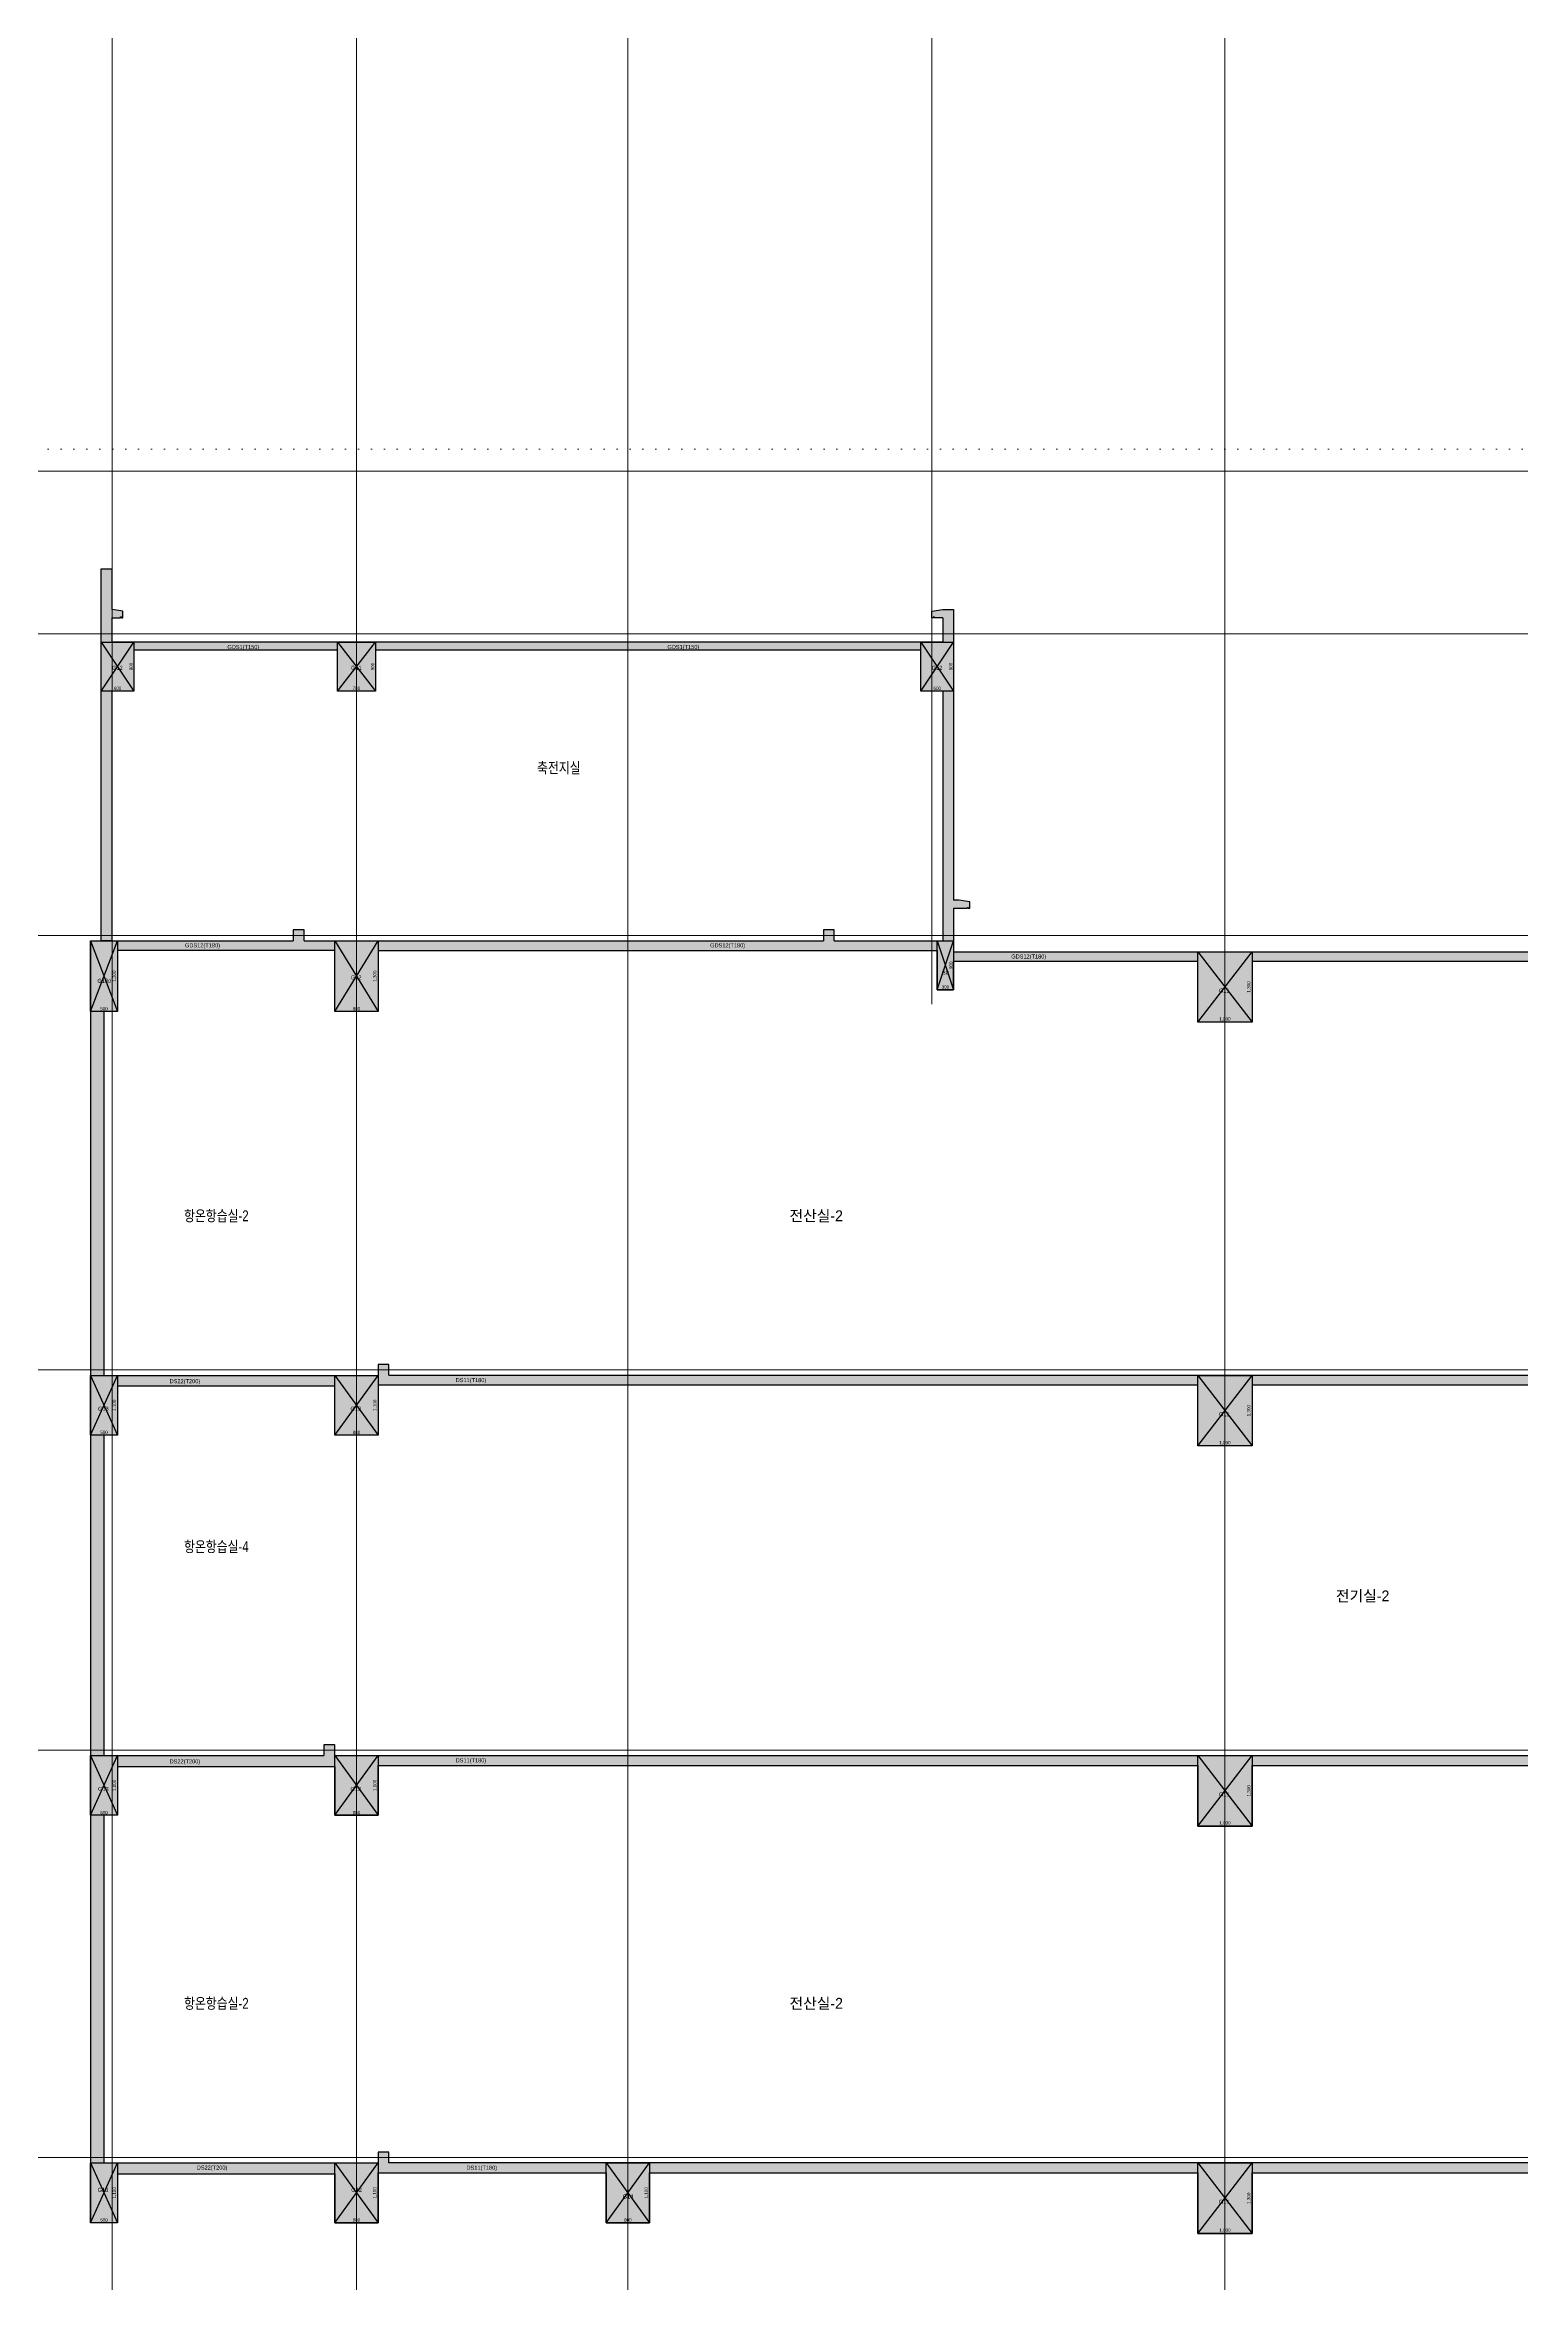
# Model space of a CAD drawing. Header units: millimetres. Extents: x 0 to 841000, y -4805 to 148500.
# Drawn here: x 537397 to 564597, y 50364 to 91577 of the extents above; entities that cross this region are included whole.
import ezdxf
from ezdxf.enums import TextEntityAlignment as Align

# ---------------------------------------------------------------- set-up
doc = ezdxf.new("R2010")
doc.units = ezdxf.units.MM
doc.header["$LTSCALE"] = 250
doc.linetypes.add('DOT', pattern=[6.35, 0, -6.35])
doc.layers.get('Defpoints').update_dxf_attribs({"color": 151})
doc.layers.add('A-CON', color=2, linetype='Continuous')
doc.layers.add('구조SOLID', color=253, linetype='Continuous')
doc.layers.add('AS-HIDLINE', color=205, linetype='Continuous', plot=False)
doc.layers.add('NO-TEXT', color=150, linetype='Continuous', plot=False)
doc.layers.add('CEN', color=1, linetype='Continuous', lineweight=9)
doc.styles.add('Gdim', font='Dotum.ttf')
doc.dimstyles.new('G-Xdim', dxfattribs={"dimscale": 30, "dimtxt": 2, "dimasz": 1, "dimexe": 1.2, "dimexo": 1.2, "dimgap": 0, "dimtad": 1, "dimdec": 1, "dimdsep": 46, "dimlunit": 6, "dimtxsty": 'Gdim', "dimcen": 1, "dimse1": 1, "dimse2": 1, "dimsd1": 1, "dimsd2": 1, "dimclrd": 1, "dimclre": 1, "dimclrt": 256, "dimadec": 0, "dimazin": 0, "dimtfac": 1, "dimtdec": 1, "dimtix": 1, "dimtmove": 2, "dimatfit": 1, "dimfxl": 2, "dimtolj": 1, "dimlwd": -1, "dimlwe": -1, "dimarcsym": 0})

# ---------------------------------------------------------------- blocks, each defined once
blk = doc.blocks.new('*D184')
at = {"layer": 'Defpoints', "color": 0, "linetype": 'Continuous', "transparency": 16777216}
for p in [(-500, -1100), (300, -1080), (300, -1100)]:
    blk.add_point(p, dxfattribs=at)
at = {"layer": 'AS-HIDLINE', "linetype": 'Continuous', "transparency": 16777216, "insert": (-100, -1050), "char_height": 60, "attachment_point": 5, "style": 'Gdim'}
blk.add_mtext('\\A1;800', dxfattribs=at)
blk = doc.blocks.new('*D185')
at = {"layer": 'Defpoints', "color": 0, "linetype": 'Continuous', "transparency": 16777216}
for p in [(300, 0), (280, 0), (300, -1100)]:
    blk.add_point(p, dxfattribs=at)
at = {"layer": 'AS-HIDLINE', "linetype": 'Continuous', "transparency": 16777216, "insert": (244, -550), "char_height": 60, "attachment_point": 5, "rotation": 90, "style": 'Gdim'}
blk.add_mtext('\\A1;1,100', dxfattribs=at)
blk = doc.blocks.new('*D226')
at = {"layer": 'Defpoints', "color": 0, "linetype": 'Continuous', "transparency": 16777216}
for p in [(-700, -1300), (300, -1280), (300, -1300)]:
    blk.add_point(p, dxfattribs=at)
at = {"layer": 'AS-HIDLINE', "linetype": 'Continuous', "transparency": 16777216, "insert": (-200, -1244), "char_height": 60, "attachment_point": 5, "style": 'Gdim'}
blk.add_mtext('\\A1;1,000', dxfattribs=at)
blk = doc.blocks.new('*D227')
at = {"layer": 'Defpoints', "color": 0, "linetype": 'Continuous', "transparency": 16777216}
for p in [(300, 0), (280, 0), (300, -1300)]:
    blk.add_point(p, dxfattribs=at)
at = {"layer": 'AS-HIDLINE', "linetype": 'Continuous', "transparency": 16777216, "insert": (244, -650), "char_height": 60, "attachment_point": 5, "rotation": 90, "style": 'Gdim'}
blk.add_mtext('\\A1;1,300', dxfattribs=at)
blk = doc.blocks.new('*D240')
at = {"layer": 'Defpoints', "color": 0, "linetype": 'Continuous', "transparency": 16777216}
for p in [(-500, -1100), (0, -1080), (0, -1100)]:
    blk.add_point(p, dxfattribs=at)
at = {"layer": 'AS-HIDLINE', "linetype": 'Continuous', "transparency": 16777216, "insert": (-250, -1050), "char_height": 60, "attachment_point": 5, "style": 'Gdim'}
blk.add_mtext('\\A1;500', dxfattribs=at)
blk = doc.blocks.new('*D241')
at = {"layer": 'Defpoints', "color": 0, "linetype": 'Continuous', "transparency": 16777216}
for p in [(0, 0), (-20, 0), (0, -1100)]:
    blk.add_point(p, dxfattribs=at)
at = {"layer": 'AS-HIDLINE', "linetype": 'Continuous', "transparency": 16777216, "insert": (-56, -550), "char_height": 60, "attachment_point": 5, "rotation": 90, "style": 'Gdim'}
blk.add_mtext('\\A1;1,100', dxfattribs=at)
blk = doc.blocks.new('*D224')
at = {"layer": 'Defpoints', "color": 0, "linetype": 'Continuous', "transparency": 16777216}
for p in [(-500, -1300), (300, -1280), (300, -1300)]:
    blk.add_point(p, dxfattribs=at)
at = {"layer": 'AS-HIDLINE', "linetype": 'Continuous', "transparency": 16777216, "insert": (-100, -1250), "char_height": 60, "attachment_point": 5, "style": 'Gdim'}
blk.add_mtext('\\A1;800', dxfattribs=at)
blk = doc.blocks.new('*D225')
at = {"layer": 'Defpoints', "color": 0, "linetype": 'Continuous', "transparency": 16777216}
for p in [(300, 0), (280, 0), (300, -1300)]:
    blk.add_point(p, dxfattribs=at)
at = {"layer": 'AS-HIDLINE', "linetype": 'Continuous', "transparency": 16777216, "insert": (244, -650), "char_height": 60, "attachment_point": 5, "rotation": 90, "style": 'Gdim'}
blk.add_mtext('\\A1;1,300', dxfattribs=at)
blk = doc.blocks.new('*D286')
at = {"layer": 'Defpoints', "color": 0, "linetype": 'Continuous', "transparency": 16777216}
for p in [(-500, -1300), (0, -1280), (0, -1300)]:
    blk.add_point(p, dxfattribs=at)
at = {"layer": 'AS-HIDLINE', "linetype": 'Continuous', "transparency": 16777216, "insert": (-250, -1250), "char_height": 60, "attachment_point": 5, "style": 'Gdim'}
blk.add_mtext('\\A1;500', dxfattribs=at)
blk = doc.blocks.new('*D287')
at = {"layer": 'Defpoints', "color": 0, "linetype": 'Continuous', "transparency": 16777216}
for p in [(0, 0), (-20, 0), (0, -1300)]:
    blk.add_point(p, dxfattribs=at)
at = {"layer": 'AS-HIDLINE', "linetype": 'Continuous', "transparency": 16777216, "insert": (-56, -650), "char_height": 60, "attachment_point": 5, "rotation": 90, "style": 'Gdim'}
blk.add_mtext('\\A1;1,300', dxfattribs=at)
blk = doc.blocks.new('*D268')
at = {"layer": 'Defpoints', "color": 0, "linetype": 'Continuous', "transparency": 16777216}
for p in [(0, -900), (300, -880), (300, -900)]:
    blk.add_point(p, dxfattribs=at)
at = {"layer": 'AS-HIDLINE', "linetype": 'Continuous', "transparency": 16777216, "insert": (150, -850), "char_height": 60, "attachment_point": 5, "style": 'Gdim'}
blk.add_mtext('\\A1;300', dxfattribs=at)
blk = doc.blocks.new('*D269')
at = {"layer": 'Defpoints', "color": 0, "linetype": 'Continuous', "transparency": 16777216}
for p in [(300, 0), (280, 0), (300, -900)]:
    blk.add_point(p, dxfattribs=at)
at = {"layer": 'AS-HIDLINE', "linetype": 'Continuous', "transparency": 16777216, "insert": (250, -450), "char_height": 60, "attachment_point": 5, "rotation": 90, "style": 'Gdim'}
blk.add_mtext('\\A1;900', dxfattribs=at)
blk = doc.blocks.new('*D270')
at = {"layer": 'Defpoints', "color": 0, "linetype": 'Continuous', "transparency": 16777216}
for p in [(-500, -900), (100, -880), (100, -900)]:
    blk.add_point(p, dxfattribs=at)
at = {"layer": 'AS-HIDLINE', "linetype": 'Continuous', "transparency": 16777216, "insert": (-200, -850), "char_height": 60, "attachment_point": 5, "style": 'Gdim'}
blk.add_mtext('\\A1;600', dxfattribs=at)
blk = doc.blocks.new('*D271')
at = {"layer": 'Defpoints', "color": 0, "linetype": 'Continuous', "transparency": 16777216}
for p in [(100, 0), (80, 0), (100, -900)]:
    blk.add_point(p, dxfattribs=at)
at = {"layer": 'AS-HIDLINE', "linetype": 'Continuous', "transparency": 16777216, "insert": (50, -450), "char_height": 60, "attachment_point": 5, "rotation": 90, "style": 'Gdim'}
blk.add_mtext('\\A1;900', dxfattribs=at)
blk = doc.blocks.new('*D272')
at = {"layer": 'Defpoints', "color": 0, "linetype": 'Continuous', "transparency": 16777216}
for p in [(-700, -900), (0, -880), (0, -900)]:
    blk.add_point(p, dxfattribs=at)
at = {"layer": 'AS-HIDLINE', "linetype": 'Continuous', "transparency": 16777216, "insert": (-350, -850), "char_height": 60, "attachment_point": 5, "style": 'Gdim'}
blk.add_mtext('\\A1;700', dxfattribs=at)
blk = doc.blocks.new('*D273')
at = {"layer": 'Defpoints', "color": 0, "linetype": 'Continuous', "transparency": 16777216}
for p in [(0, 0), (-20, 0), (0, -900)]:
    blk.add_point(p, dxfattribs=at)
at = {"layer": 'AS-HIDLINE', "linetype": 'Continuous', "transparency": 16777216, "insert": (-50, -450), "char_height": 60, "attachment_point": 5, "rotation": 90, "style": 'Gdim'}
blk.add_mtext('\\A1;900', dxfattribs=at)
blk = doc.blocks.new('*U90')
at = {"layer": 'AS-HIDLINE', "linetype": 'Continuous'}
for p, q in [((-500, -1100), (300, 0)), ((-500, 0), (300, -1100))]:
    blk.add_line(p, q, dxfattribs=at)
blk.add_lwpolyline([(-500, -1100), (-500, 0), (300, 0), (300, -1100)], close=True, dxfattribs=at)
dim = blk.add_linear_dim(base=(280.13, 0), p1=(300, -1100), p2=(300, 0), angle=90, dimstyle='G-Xdim', override={"dimtxsty": 'Gdim'}, dxfattribs=at)
dim.commit()
dim.dimension.update_dxf_attribs({"geometry": '*D185', "text_midpoint": (244.31, -550)})
dim = blk.add_linear_dim(base=(300, -1080.06), p1=(-500, -1100), p2=(300, -1100), dimstyle='G-Xdim', override={"dimtxsty": 'Gdim'}, dxfattribs=at)
dim.commit()
dim.dimension.update_dxf_attribs({"geometry": '*D184', "text_midpoint": (-100, -1050.02)})
blk = doc.blocks.new('*U111')
at = {"layer": 'AS-HIDLINE', "linetype": 'Continuous'}
for p, q in [((-700, -1300), (300, 0)), ((-700, 0), (300, -1300))]:
    blk.add_line(p, q, dxfattribs=at)
blk.add_lwpolyline([(-700, -1300), (-700, 0), (300, 0), (300, -1300)], close=True, dxfattribs=at)
dim = blk.add_linear_dim(base=(280.13, 0), p1=(300, -1300), p2=(300, 0), angle=90, dimstyle='G-Xdim', override={"dimtxsty": 'Gdim'}, dxfattribs=at)
dim.commit()
dim.dimension.update_dxf_attribs({"geometry": '*D227', "text_midpoint": (244.31, -650)})
dim = blk.add_linear_dim(base=(300, -1280.06), p1=(-700, -1300), p2=(300, -1300), dimstyle='G-Xdim', override={"dimtxsty": 'Gdim'}, dxfattribs=at)
dim.commit()
dim.dimension.update_dxf_attribs({"geometry": '*D226', "text_midpoint": (-200, -1244.24)})
blk = doc.blocks.new('*U118')
at = {"layer": 'AS-HIDLINE', "linetype": 'Continuous'}
for p, q in [((-500, -1100), (0, 0)), ((-500, 0), (0, -1100))]:
    blk.add_line(p, q, dxfattribs=at)
blk.add_lwpolyline([(-500, -1100), (-500, 0), (0, 0), (0, -1100)], close=True, dxfattribs=at)
dim = blk.add_linear_dim(base=(-19.87, 0), p1=(0, -1100), p2=(0, 0), angle=90, dimstyle='G-Xdim', override={"dimtxsty": 'Gdim'}, dxfattribs=at)
dim.commit()
dim.dimension.update_dxf_attribs({"geometry": '*D241', "text_midpoint": (-55.69, -550)})
dim = blk.add_linear_dim(base=(0, -1080.06), p1=(-500, -1100), p2=(0, -1100), dimstyle='G-Xdim', override={"dimtxsty": 'Gdim'}, dxfattribs=at)
dim.commit()
dim.dimension.update_dxf_attribs({"geometry": '*D240', "text_midpoint": (-250, -1050.02)})
blk = doc.blocks.new('*U110')
at = {"layer": 'AS-HIDLINE', "linetype": 'Continuous'}
for p, q in [((-500, -1300), (300, 0)), ((-500, 0), (300, -1300))]:
    blk.add_line(p, q, dxfattribs=at)
blk.add_lwpolyline([(-500, -1300), (-500, 0), (300, 0), (300, -1300)], close=True, dxfattribs=at)
dim = blk.add_linear_dim(base=(280.13, 0), p1=(300, -1300), p2=(300, 0), angle=90, dimstyle='G-Xdim', override={"dimtxsty": 'Gdim'}, dxfattribs=at)
dim.commit()
dim.dimension.update_dxf_attribs({"geometry": '*D225', "text_midpoint": (244.31, -650)})
dim = blk.add_linear_dim(base=(300, -1280.06), p1=(-500, -1300), p2=(300, -1300), dimstyle='G-Xdim', override={"dimtxsty": 'Gdim'}, dxfattribs=at)
dim.commit()
dim.dimension.update_dxf_attribs({"geometry": '*D224', "text_midpoint": (-100, -1250.02)})
blk = doc.blocks.new('*U141')
at = {"layer": 'AS-HIDLINE', "linetype": 'Continuous'}
for p, q in [((-500, -1300), (0, 0)), ((-500, 0), (0, -1300))]:
    blk.add_line(p, q, dxfattribs=at)
blk.add_lwpolyline([(-500, -1300), (-500, 0), (0, 0), (0, -1300)], close=True, dxfattribs=at)
dim = blk.add_linear_dim(base=(-19.87, 0), p1=(0, -1300), p2=(0, 0), angle=90, dimstyle='G-Xdim', override={"dimtxsty": 'Gdim'}, dxfattribs=at)
dim.commit()
dim.dimension.update_dxf_attribs({"geometry": '*D287', "text_midpoint": (-55.69, -650)})
dim = blk.add_linear_dim(base=(0, -1280.06), p1=(-500, -1300), p2=(0, -1300), dimstyle='G-Xdim', override={"dimtxsty": 'Gdim'}, dxfattribs=at)
dim.commit()
dim.dimension.update_dxf_attribs({"geometry": '*D286', "text_midpoint": (-250, -1250.02)})
blk = doc.blocks.new('*U132')
at = {"layer": 'AS-HIDLINE', "linetype": 'Continuous'}
for p, q in [((0, -900), (300, 0)), ((0, 0), (300, -900))]:
    blk.add_line(p, q, dxfattribs=at)
blk.add_lwpolyline([(0, -900), (0, 0), (300, 0), (300, -900)], close=True, dxfattribs=at)
dim = blk.add_linear_dim(base=(280.13, 0), p1=(300, -900), p2=(300, 0), angle=90, dimstyle='G-Xdim', override={"dimtxsty": 'Gdim'}, dxfattribs=at)
dim.commit()
dim.dimension.update_dxf_attribs({"geometry": '*D269', "text_midpoint": (250.09, -450)})
dim = blk.add_linear_dim(base=(300, -880.06), p1=(0, -900), p2=(300, -900), dimstyle='G-Xdim', override={"dimtxsty": 'Gdim'}, dxfattribs=at)
dim.commit()
dim.dimension.update_dxf_attribs({"geometry": '*D268', "text_midpoint": (150, -850.02)})
blk = doc.blocks.new('*U133')
at = {"layer": 'AS-HIDLINE', "linetype": 'Continuous'}
for p, q in [((-500, -900), (100, 0)), ((-500, 0), (100, -900))]:
    blk.add_line(p, q, dxfattribs=at)
blk.add_lwpolyline([(-500, -900), (-500, 0), (100, 0), (100, -900)], close=True, dxfattribs=at)
dim = blk.add_linear_dim(base=(80.13, 0), p1=(100, -900), p2=(100, 0), angle=90, dimstyle='G-Xdim', override={"dimtxsty": 'Gdim'}, dxfattribs=at)
dim.commit()
dim.dimension.update_dxf_attribs({"geometry": '*D271', "text_midpoint": (50.09, -450)})
dim = blk.add_linear_dim(base=(100, -880.06), p1=(-500, -900), p2=(100, -900), dimstyle='G-Xdim', override={"dimtxsty": 'Gdim'}, dxfattribs=at)
dim.commit()
dim.dimension.update_dxf_attribs({"geometry": '*D270', "text_midpoint": (-200, -850.02)})
blk = doc.blocks.new('*U134')
at = {"layer": 'AS-HIDLINE', "linetype": 'Continuous'}
for p, q in [((-700, -900), (0, 0)), ((-700, 0), (0, -900))]:
    blk.add_line(p, q, dxfattribs=at)
blk.add_lwpolyline([(-700, -900), (-700, 0), (0, 0), (0, -900)], close=True, dxfattribs=at)
dim = blk.add_linear_dim(base=(-19.87, 0), p1=(0, -900), p2=(0, 0), angle=90, dimstyle='G-Xdim', override={"dimtxsty": 'Gdim'}, dxfattribs=at)
dim.commit()
dim.dimension.update_dxf_attribs({"geometry": '*D273', "text_midpoint": (-49.91, -450)})
dim = blk.add_linear_dim(base=(0, -880.06), p1=(-700, -900), p2=(0, -900), dimstyle='G-Xdim', override={"dimtxsty": 'Gdim'}, dxfattribs=at)
dim.commit()
dim.dimension.update_dxf_attribs({"geometry": '*D272', "text_midpoint": (-350, -850.02)})

msp = doc.modelspace()

# ---------------------------------------------------------------- hatches: boundary and pattern name
at = {"layer": '구조SOLID', "transparency": 33554687}
h = msp.add_hatch(color=256, dxfattribs=at)
h.dxf.hatch_style = 1
h.paths.add_polyline_path([(543488.209, 80428.931), (553538.211, 80428.931), (553538.211, 79678.931), (553938.211, 79678.931), (553938.211, 75078.931), (554138.211, 75078.931), (554138.211, 75678.931), (554393.211, 75678.931), (554393.211, 75693.931), (554408.211, 75693.931), (554408.211, 75678.931), (554438.211, 75678.931), (554438.211, 75798.931), (554238.211, 75828.931), (554138.211, 75828.931), (554138.211, 81178.928), (553938.211, 81178.928), (553738.211, 81148.928), (553738.211, 81028.928), (553768.211, 81028.928), (553768.211, 81043.928), (553783.211, 81043.928), (553783.211, 81028.928), (553938.211, 81028.928), (553938.211, 80578.931), (538638.209, 80578.931), (538638.209, 81028.928), (538793.209, 81028.928), (538793.209, 81043.928), (538808.209, 81043.928), (538808.209, 81028.928), (538838.209, 81028.928), (538838.209, 81148.928), (538638.209, 81178.928), (538638.209, 81928.928), (538438.209, 81928.928), (538438.209, 75078.931), (538638.209, 75078.931), (538638.209, 79678.931), (539038.209, 79678.931), (539038.209, 80428.931), (542788.209, 80428.931), (542788.209, 79678.931), (543488.209, 79678.931)])
h = msp.add_hatch(color=256, dxfattribs=at)
h.dxf.hatch_style = 1
h.paths.add_polyline_path([(580038.209, 74878.931), (579838.209, 74878.931), (554138.211, 74878.931), (554138.211, 75078.931), (553938.211, 75078.931), (551940.709, 75078.931), (551940.709, 75278.931), (551740.709, 75278.931), (551740.709, 75078.931), (542173.209, 75078.931), (542173.209, 75278.931), (541973.209, 75278.931), (541973.209, 75078.931), (538638.209, 75078.931), (538438.209, 75078.931), (538238.209, 75078.931), (538238.209, 51478.931), (538738.209, 51478.931), (538738.209, 52378.931), (542738.209, 52378.931), (542738.209, 51478.931), (543538.209, 51478.931), (543538.209, 52398.931), (547738.211, 52398.931), (547738.211, 51478.931), (548538.211, 51478.931), (548538.211, 52398.931), (558638.209, 52398.931), (558638.209, 51278.931), (559638.209, 51278.931), (559638.209, 52398.931), (569738.209, 52398.931), (569738.209, 51478.931), (570538.209, 51478.931), (570538.209, 52398.931), (574738.209, 52398.931), (574738.209, 51478.931), (575538.209, 51478.931), (575538.209, 52378.931), (579538.209, 52378.931), (579538.209, 51278.931), (579788.209, 51278.931), (579788.209, 50498.931), (580038.209, 50498.931)])
h.paths.add_polyline_path([(559638.209, 66898.931), (574738.209, 66898.931), (574738.209, 65978.931), (575538.209, 65978.931), (575538.209, 66878.931), (579538.209, 66878.931), (579538.209, 65978.931), (579788.209, 65978.931), (579788.209, 60078.931), (575738.209, 60078.931), (575738.209, 60278.931), (575538.209, 60278.931), (575538.209, 60078.931), (542738.209, 60078.931), (542738.209, 60278.931), (542538.209, 60278.931), (542538.209, 60078.931), (538488.209, 60078.931), (538488.209, 65978.931), (538738.209, 65978.931), (538738.209, 66878.931), (542738.209, 66878.931), (542738.209, 65978.931), (543538.209, 65978.931), (543538.209, 66898.931), (558638.209, 66898.931), (558638.209, 65778.931), (559638.209, 65778.931)], flags=16)
h.paths.add_polyline_path([(543738.209, 67078.931), (543738.209, 67278.931), (543538.209, 67278.931), (543538.209, 67078.931), (538488.209, 67078.931), (538488.209, 73778.931), (538738.209, 73778.931), (538738.209, 74898.931), (542738.209, 74898.931), (542738.209, 73778.931), (543538.209, 73778.931), (543538.209, 74898.931), (553838.211, 74898.931), (553838.211, 74178.931), (554138.211, 74178.931), (554138.211, 74698.931), (558638.209, 74698.931), (558638.209, 73578.931), (559638.209, 73578.931), (559638.209, 74698.931), (574738.209, 74698.931), (574738.209, 73578.931), (575538.209, 73578.931), (575538.209, 74698.931), (579538.209, 74698.931), (579538.209, 73778.931), (579788.209, 73778.931), (579788.209, 67078.931), (574738.209, 67078.931), (574738.209, 67278.931), (574538.209, 67278.931), (574538.209, 67078.931)], flags=16)
h.paths.add_polyline_path([(559638.209, 59898.931), (574738.209, 59898.931), (574738.209, 58978.931), (575538.209, 58978.931), (575538.209, 59878.931), (579538.209, 59878.931), (579538.209, 58978.931), (579788.209, 58978.931), (579788.209, 52578.931), (574738.209, 52578.931), (574738.209, 52778.931), (574538.209, 52778.931), (574538.209, 52578.931), (543738.209, 52578.931), (543738.209, 52778.931), (543538.209, 52778.931), (543538.209, 52578.931), (538488.209, 52578.931), (538488.209, 58978.931), (538738.209, 58978.931), (538738.209, 59878.931), (542738.209, 59878.931), (542738.209, 58978.931), (543538.209, 58978.931), (543538.209, 59898.931), (558638.209, 59898.931), (558638.209, 58778.931), (559638.209, 58778.931)], flags=16)

# ---------------------------------------------------------------- linework, layer by layer
at = {"layer": 'A-CON'}
for p, q in [((538438.209, 75078.931, 0), (538438.209, 81928.928, 0)), ((538438.209, 81928.928, 0), (538638.209, 81928.928, 0)), ((538638.209, 81178.928), (538638.209, 81928.928, 0)), ((538838.209, 81148.928, 0), (538638.209, 81178.928, 0)), ((538638.209, 80578.931), (538638.209, 81028.928)), ((538638.209, 81028.928, 0), (538793.209, 81028.928, 0)), ((538793.209, 81028.928, 0), (538793.209, 81043.928, 0)), ((538793.209, 81043.928, 0), (538808.209, 81043.928, 0)), ((538808.209, 81043.928, 0), (538808.209, 81028.928, 0)), ((538808.209, 81028.928, 0), (538838.209, 81028.928, 0)), ((538838.209, 81028.928, 0), (538838.209, 81148.928, 0)), ((553738.211, 81148.928, 0), (553938.211, 81178.928, 0)), ((553738.211, 81028.928, 0), (553738.211, 81148.928, 0)), ((553768.211, 81028.928, 0), (553738.211, 81028.928, 0)), ((553783.211, 81043.928, 0), (553768.211, 81043.928, 0)), ((553768.211, 81043.928, 0), (553768.211, 81028.928, 0)), ((553783.211, 81028.928, 0), (553783.211, 81043.928, 0)), ((553938.211, 81028.928, 0), (553783.211, 81028.928, 0)), ((553938.211, 81178.928, 0), (554138.211, 81178.928, 0)), ((553938.211, 81028.928, 0), (553938.211, 80578.931)), ((554138.211, 81178.928, 0), (554138.211, 75828.931)), ((553938.211, 80578.931), (538638.209, 80578.931)), ((542788.209, 80428.931), (539038.209, 80428.931)), ((539038.209, 80428.931), (539038.209, 79678.931)), ((542788.209, 79678.931), (542788.209, 80428.931)), ((553538.211, 80428.931), (543488.209, 80428.931)), ((543488.209, 80428.931), (543488.209, 79678.931)), ((553538.211, 79678.931), (553538.211, 80428.931)), ((538638.209, 75078.931), (538638.209, 79678.931)), ((539038.209, 79678.931), (538638.209, 79678.931)), ((543488.209, 79678.931), (542788.209, 79678.931)), ((553938.211, 79678.931), (553538.211, 79678.931)), ((553938.211, 79678.931), (553938.211, 75078.931)), ((554238.211, 75828.931), (554138.211, 75828.931)), ((554138.211, 75678.931), (554138.211, 74878.931)), ((554138.211, 75678.931), (554393.211, 75678.931)), ((554438.211, 75798.931), (554238.211, 75828.931)), ((554393.211, 75678.931), (554393.211, 75693.931)), ((554393.211, 75693.931), (554408.211, 75693.931)), ((554408.211, 75693.931), (554408.211, 75678.931)), ((554408.211, 75678.931), (554438.211, 75678.931)), ((554438.211, 75678.931), (554438.211, 75798.931)), ((538238.209, 75078.931), (538238.209, 51478.931)), ((538238.209, 75078.931), (538438.209, 75078.931, 0)), ((538638.209, 75078.931), (541973.209, 75078.931)), ((542173.209, 75278.931), (541973.209, 75278.931)), ((541973.209, 75278.931), (541973.209, 75078.931)), ((542173.209, 75078.931), (542173.209, 75278.931)), ((542173.209, 75078.931), (551740.709, 75078.931)), ((551940.709, 75278.931), (551740.709, 75278.931)), ((551740.709, 75278.931), (551740.709, 75078.931)), ((551940.709, 75079.73), (551940.709, 75278.931)), ((551940.709, 75078.931), (553938.211, 75078.931)), ((542738.209, 74898.931), (538738.209, 74898.931)), ((538738.209, 74898.931), (538738.209, 73778.931)), ((542738.209, 73778.931), (542738.209, 74898.931)), ((543538.209, 74898.931), (553838.211, 74898.931)), ((543538.209, 74898.931), (543538.209, 73778.931)), ((553838.211, 74898.931), (553838.211, 74178.931)), ((554138.211, 74878.931), (579838.209, 74878.931)), ((558638.209, 74698.931), (554138.211, 74698.931)), ((554138.211, 74178.931), (554138.211, 74698.931)), ((558638.209, 73578.931), (558638.209, 74698.931)), ((574738.209, 74698.931), (559638.209, 74698.931)), ((559638.209, 74698.931), (559638.209, 73578.931)), ((538488.209, 73778.931), (538488.209, 67078.931)), ((538738.209, 73778.931), (538488.209, 73778.931)), ((543538.209, 73778.931), (542738.209, 73778.931)), ((553838.211, 74178.931), (554138.211, 74178.931)), ((559638.209, 73578.931), (558638.209, 73578.931)), ((543738.209, 67278.931), (543538.209, 67278.931)), ((543538.209, 67278.931), (543538.209, 67078.931)), ((543738.209, 67079.73), (543738.209, 67278.931)), ((538488.209, 67078.931), (543538.209, 67078.931)), ((542738.209, 66878.931), (538738.209, 66878.931)), ((538738.209, 66878.931), (538738.209, 65978.931)), ((542738.209, 65978.931), (542738.209, 66878.931)), ((558638.209, 66898.931), (543538.209, 66898.931)), ((543538.209, 66898.931), (543538.209, 65978.931)), ((574538.209, 67078.931), (543738.209, 67078.931)), ((558638.209, 65778.931), (558638.209, 66898.931)), ((574738.209, 66898.931), (559638.209, 66898.931)), ((559638.209, 66898.931), (559638.209, 65778.931)), ((538738.209, 65978.931), (538488.209, 65978.931)), ((538488.209, 65978.931), (538488.209, 60078.931)), ((543538.209, 65978.931), (542738.209, 65978.931)), ((559638.209, 65778.931), (558638.209, 65778.931)), ((542738.209, 60278.931), (542538.209, 60278.931)), ((542538.209, 60278.931), (542538.209, 60078.931)), ((542738.209, 60078.931), (542738.209, 60278.931)), ((538488.209, 60078.931), (542538.209, 60078.931)), ((538738.209, 59878.931), (542738.209, 59878.931)), ((538738.209, 59878.931), (538738.209, 58978.931)), ((542738.209, 60078.931), (575538.209, 60078.931)), ((542738.209, 59878.931), (542738.209, 58978.931)), ((543538.209, 59898.931), (558638.209, 59898.931)), ((543538.209, 58978.931), (543538.209, 59898.931)), ((558638.209, 59898.931), (558638.209, 58778.931)), ((559638.209, 59898.931), (574738.209, 59898.931)), ((559638.209, 58778.931), (559638.209, 59898.931)), ((538488.209, 58978.931), (538488.209, 52578.931)), ((538738.209, 58978.931), (538488.209, 58978.931)), ((542738.209, 58978.931), (543538.209, 58978.931)), ((558638.209, 58778.931), (559638.209, 58778.931)), ((543738.209, 52778.931), (543538.209, 52778.931)), ((543538.209, 52778.931), (543538.209, 52578.931)), ((543738.209, 52578.931), (543738.209, 52778.931)), ((538488.209, 52578.931), (543538.209, 52578.931)), ((538738.209, 52378.931), (542738.209, 52378.931)), ((538738.209, 52378.931), (538738.209, 51478.931)), ((542738.209, 52378.931), (542738.209, 51478.931)), ((543538.209, 52398.931), (547738.211, 52398.931)), ((543538.209, 51478.931), (543538.209, 52398.931)), ((574538.209, 52578.931), (543738.209, 52578.931)), ((547738.211, 52398.931), (547738.211, 51478.931)), ((548538.211, 52398.931), (558638.209, 52398.931)), ((548538.211, 51478.931), (548538.211, 52398.931)), ((558638.209, 52398.931), (558638.209, 51278.931)), ((559638.209, 52398.931), (569738.209, 52398.931)), ((559638.209, 51278.931), (559638.209, 52398.931)), ((538738.209, 51478.931), (538238.209, 51478.931)), ((542738.209, 51478.931), (543538.209, 51478.931)), ((547738.211, 51478.931), (548538.211, 51478.931)), ((558638.209, 51278.931), (559638.209, 51278.931))]:
    msp.add_line(p, q, dxfattribs=at)
at = {"layer": 'CEN'}
for p, q in [((538638.209, 105175.547), (538638.209, 23234.416)), ((543138.209, 105175.547), (543138.209, 23234.416)), ((548138.211, 105175.547), (548138.211, 23234.416)), ((553738.209, 105175.547), (553738.209, 73912.074)), ((559138.209, 105175.547), (559138.209, 23234.416)), ((534838.209, 83728.931), (591132.413, 83728.931)), ((534838.209, 80728.931), (591132.413, 80728.931)), ((534838.209, 75178.931), (591132.413, 75178.931)), ((534838.209, 67178.931), (591132.413, 67178.931)), ((534838.209, 60178.931), (591132.413, 60178.931)), ((534838.209, 52678.931), (591132.413, 52678.931))]:
    msp.add_line(p, q, dxfattribs=at)
at = {"layer": 'CEN', "color": 11, "linetype": 'DOT', "ltscale": 0.15}
msp.add_line((534838.209, 84128.931), (591132.413, 84128.931), dxfattribs=at)
at = {"layer": '구조SOLID'}
for p, q in [((538638.209, 75078.931), (538438.209, 75078.931, 0)), ((553938.211, 75078.931), (554138.211, 75078.931))]:
    msp.add_line(p, q, dxfattribs=at)

# ---------------------------------------------------------------- block references
at = {"layer": 'AS-HIDLINE', "linetype": 'Continuous'}
for name, p in [('*U133', (538938.209, 80578.931)), ('*U134', (543488.209, 80578.931)), ('*U133', (554038.211, 80578.931)), ('*U141', (538738.209, 75078.931)), ('*U110', (543238.209, 75078.931)), ('*U132', (553838.211, 75078.931)), ('*U111', (559338.209, 74878.931)), ('*U118', (538738.209, 67078.931)), ('*U90', (543238.209, 67078.931)), ('*U111', (559338.209, 67078.931)), ('*U118', (538738.209, 60078.931)), ('*U90', (543238.209, 60078.931)), ('*U111', (559338.209, 60078.931)), ('*U118', (538738.209, 52578.931)), ('*U90', (543238.209, 52578.931)), ('*U90', (548238.211, 52578.931)), ('*U111', (559338.209, 52578.931))]:
    msp.add_blockref(name, p, dxfattribs=at)

# ---------------------------------------------------------------- texts
at = {"layer": 'AS-HIDLINE', "linetype": 'Continuous', "style": 'Gdim'}
for s, p in [('GDS1(T150)', (541055.006, 80489.405)), ('GDS1(T150)', (549161.269, 80489.405)), ('G12', (538734.966, 80105.889)), ('G11', (543134.966, 80105.889)), ('G12', (553834.967, 80105.889)), ('GDS12(T180)', (540302.937, 74996.224)), ('GDS12(T180)', (549976.905, 74996.224)), ('GDS12(T180)', (555523.708, 74791.034)), ('G12', (543134.966, 74405.889)), ('G12', (543134.966, 74405.889)), ('B0', (553989.229, 74492.071)), ('G11', (559126.503, 74164.014)), ('DS22(T200)', (539978.941, 66971.792, 0)), ('DS11(T180)', (545248.167, 66991.382, 0)), ('G13', (538476.503, 66464.014, 0)), ('G12', (543126.503, 66464.014, 0)), ('G11', (559126.503, 66364.014, 0)), ('DS22(T200)', (539978.941, 59971.792, 0)), ('DS11(T180)', (545248.167, 59991.382, 0)), ('G13', (538476.503, 59464.014, 0)), ('G12', (543126.503, 59464.014, 0)), ('G11', (559126.503, 59364.014, 0)), ('DS22(T200)', (540478.941, 52493.734)), ('DS11(T180)', (545448.167, 52491.382)), ('G13', (538468.6, 52083.014)), ('G12', (543140.576, 52083.014)), ('G14', (548140.578, 51960.643)), ('G11', (559126.503, 51864.014))]:
    msp.add_text(s, height=75, dxfattribs=at).set_placement(p, align=Align.MIDDLE_CENTER)
at = {"layer": 'AS-HIDLINE', "color": 1, "linetype": 'Continuous', "style": 'Gdim'}
msp.add_text('G13d', height=75, dxfattribs=at).set_placement((538492.752, 74343.009), align=Align.MIDDLE_CENTER)
at = {"layer": 'NO-TEXT', "style": 'Gdim', "width": 0.8}
for s, p in [('축전지실', (546866.725, 78267.026)), ('항온항습실-2', (540557.539, 70020.767)), ('항온항습실-4', (540557.539, 63929.342)), ('항온항습실-2', (540557.539, 55520.767))]:
    msp.add_text(s, height=200, dxfattribs=at).set_placement(p, align=Align.MIDDLE)
at = {"layer": 'NO-TEXT', "style": 'Gdim'}
for s, p in [('전산실-2', (551609.04, 70020.767)), ('전기실-2', (561674.885, 63020.767)), ('전산실-2', (551609.04, 55520.767))]:
    msp.add_text(s, height=200, dxfattribs=at).set_placement(p, align=Align.MIDDLE)

doc.saveas('drawing.dxf')
